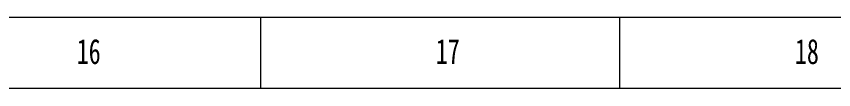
# Model space of a CAD drawing. Header units: millimetres. Extents: x 0 to 1189, y 0 to 841.
# Drawn here: x 768 to 881.8, y 831.1 to 841 of the extents above; entities that cross this region are included whole.
import ezdxf

# ---------------------------------------------------------------- set-up
doc = ezdxf.new("R2010")
doc.units = ezdxf.units.MM
doc.layers.add('10', color=7, linetype='Continuous', lineweight=18)
doc.layers.add('5', color=7, linetype='Continuous', lineweight=18)
doc.styles.add('SLDTEXTSTYLE5', font='', dxfattribs={"width": 0.7})
doc.styles.get('SLDTEXTSTYLE5').set_extended_font_data('宋体')

msp = doc.modelspace()

# ---------------------------------------------------------------- linework, layer by layer
at = {"layer": '5', "color": 7}
msp.add_line((1189, 841), (0, 841), dxfattribs=at)
at = {"layer": '5'}
for p, q in [((802, 841), (802, 831.0501)), ((852, 841), (852, 831.0501))]:
    msp.add_line(p, q, dxfattribs=at)
at = {"layer": '5', "color": 7, "lineweight": 15}
msp.add_line((1179, 831.0501), (25, 831.0501), dxfattribs=at)

# ---------------------------------------------------------------- texts
at = {"layer": '10', "char_height": 3.5, "attachment_point": 2, "style": 'SLDTEXTSTYLE5'}
for s, insert, width in [('16', (778.0913, 837.9858), 5.858101), ('17', (828.0913, 837.9858), 5.803352), ('18', (878.0913, 837.9858), 5.803352)]:
    msp.add_mtext(s, dxfattribs=dict(at, insert=insert, width=width))

doc.saveas('drawing.dxf')
